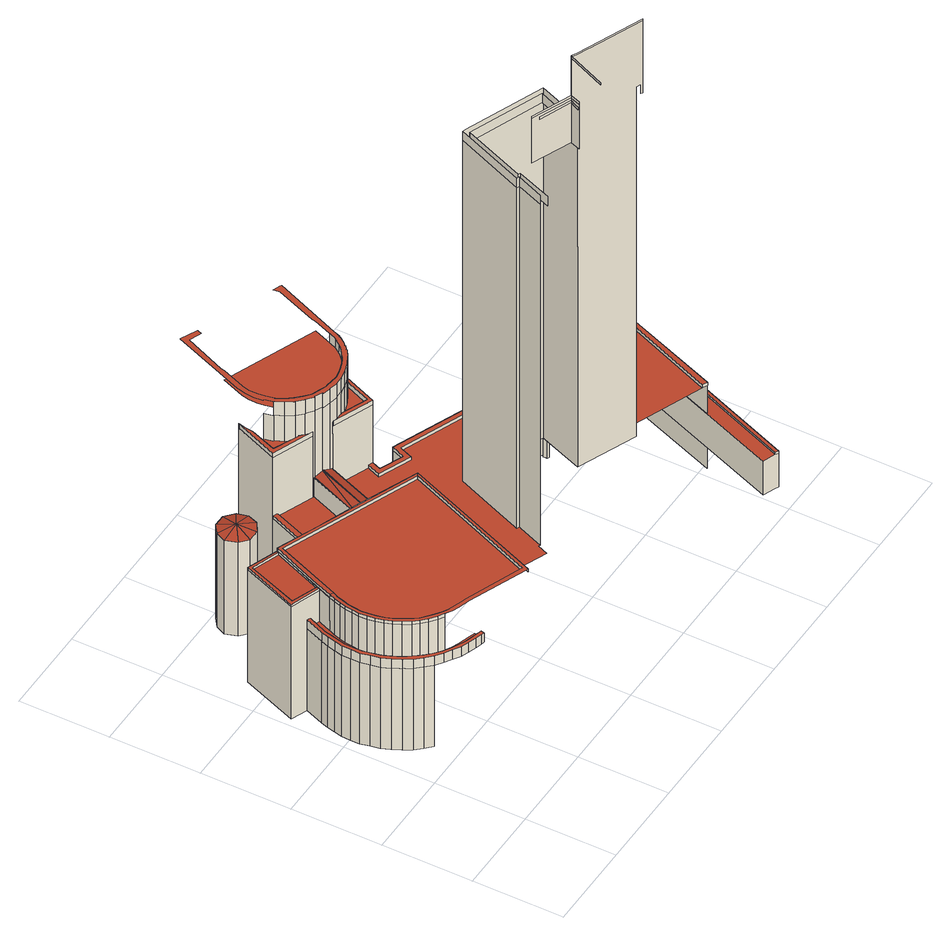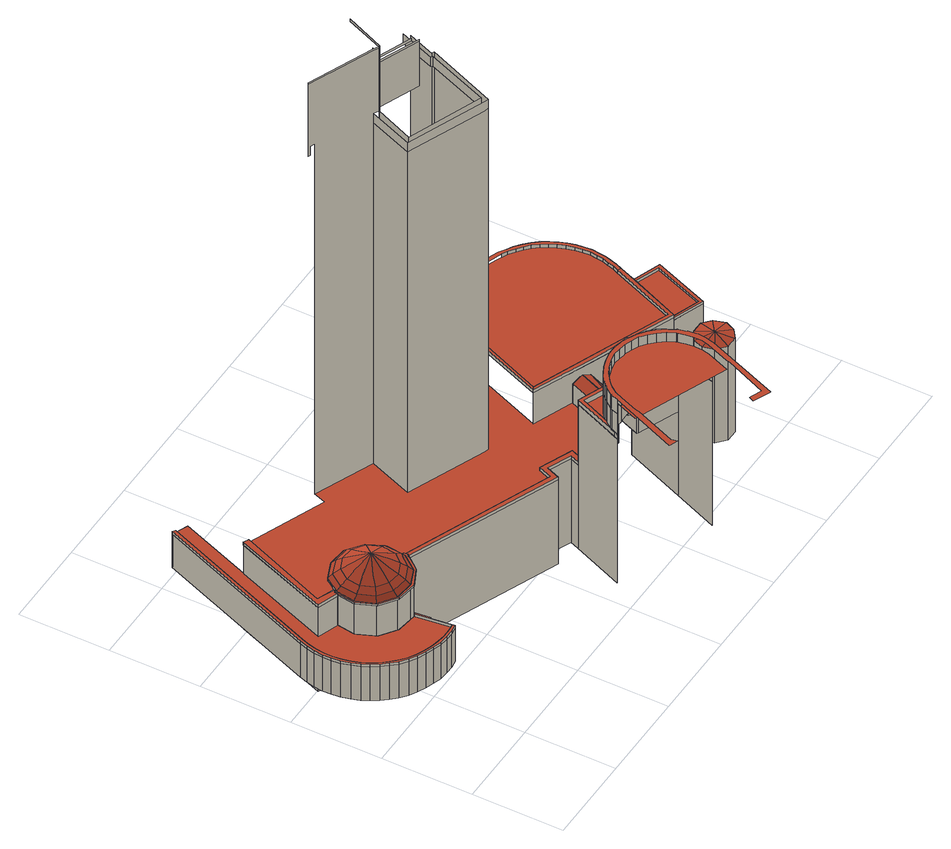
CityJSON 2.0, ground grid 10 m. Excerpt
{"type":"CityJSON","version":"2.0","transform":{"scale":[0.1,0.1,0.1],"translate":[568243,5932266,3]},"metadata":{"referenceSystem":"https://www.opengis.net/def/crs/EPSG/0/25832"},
"CityObjects":{
"building1":{"type":"Building","attributes":{"Grundfläche 2D":"6933.560485","Grundhöhe NN":"3.822"},"children":["building1-1","building1-2","building1-3","building1-4","building1-5","building1-6","building1-7","building1-8"],"geometry":[{"type":"MultiSurface","lod":"3","boundaries":[[[0,1,2,3]],[[4,0,3,5]],[[1,6,7,2]],[[8,4,5,9]],[[6,10,11,7]],[[12,8,9,13]],[[10,14,15,11]],[[16,12,13,17]],[[14,18,19,15]],[[20,16,17,21]],[[18,22,23,19]],[[24,25,26,27]],[[24,27,28,29]],[[27,30,31,28]],[[27,26,32,30]],[[33,34,25,24]],[[33,24,29,35]],[[30,36,37,31]],[[30,32,38,36]],[[39,40,34,33]],[[22,41,42,23]],[[39,33,35,43]],[[36,44,45,37]],[[36,38,46,44]],[[47,48,49,50]],[[51,49,48,52]],[[53,54,40,39]],[[50,55,56,47]],[[53,39,43,57]],[[58,51,52,59]],[[44,60,61,45]],[[55,62,63,56]],[[44,46,64,60]],[[59,65,66,58]],[[67,68,54,53]],[[67,53,57,69]],[[62,70,71,63]],[[60,72,73,61]],[[60,64,74,72]],[[75,66,65,76]],[[77,78,68,67]],[[18,14,10,6,1,0,4,8,12,16,20,79,80,81,82,83,84,85,86,87,88,89,90,91,92,93,74,64,46,38,32,26,25,34,40,54,68,78,94,95,96,97,98,41,22]],[[70,99,100,71]],[[41,98,101,42]],[[77,67,69,102]],[[76,103,104,75]],[[72,105,106,73]],[[72,74,93,105]],[[107,94,78,77]],[[108,100,99,109]],[[107,77,102,110]],[[103,111,112,104]],[[105,113,114,106]],[[115,108,109,116]],[[105,93,92,113]],[[117,95,94,107]],[[98,97,96,118,119,120,101]],[[117,107,110,121]],[[119,122,123,120]],[[124,112,111,125]],[[126,115,116,127]],[[128,124,125,129]],[[102,69,57,43,35,29,28,31,37,45,61,73,106,114,130,131,132,133,134,135,136,137,138,139,140,141,129,125,111,103,76,65,59,52,48,47,56,63,71,100,108,115,126,121,110]],[[122,119,118,142,143,144]],[[143,142,118,96,95,117,145,146,147,144]],[[148,149,150,147,146,145,117,127,116,109,99,70,62,55,50,49,51,58,66,75,104,112,124,128,151,152,153,154,155,156]],[[122,144,157,123]],[[147,150,149,148,156,158,159,160,161,162,163,164,165,157,144]],[[164,166,167,165]],[[168,156,136,135]],[[163,162,169,170,171,166,164]],[[155,154,138,137]],[[160,159,172,173]],[[174,175,176,167,166,177]],[[178,161,160]],[[171,170,179,174,177,166]],[[161,180,169,162]],[[178,181,161]],[[182,183,184,185,186,187]],[[183,188,189,190,191,192]],[[189,188,183,182,193,194]],[[189,195,196,197,198,190]],[[199,200,201,202,203,204,194,193,182,187,186,205,206,207,208,175,174,179]],[[203,196,195,189,194,204]],[[209,210,211,212]],[[161,181,180]],[[196,213,214,215,216,217,218,197]],[[219,220,221,222]],[[200,199,223,215,214,213,196,203,202,201]],[[224,209,212,225]],[[226,227,228,229]],[[178,160,230]],[[219,222,231,232]],[[230,160,233]],[[234,224,225,235]],[[215,236,237,238,239,216]],[[180,181,237,236,215,223,199,179,170,169]],[[240,173,172,241]],[[237,242,243,238]],[[178,242,237,181]],[[244,245,234,235,246,247]],[[248,249,233,160,173,240]],[[250,219,232,251]],[[250,252,220,219]],[[242,178,230]],[[253,244,247,254]],[[227,255,256,228]],[[242,257,258,259,260,243]],[[249,258,257,242,230,233]],[[261,253,254,262]],[[258,263,264,265,266,267,268,269,270,259]],[[240,241,271,272,273,274,275,266,265,264,263,258,249,248]],[[276,277,261,262,278,279]],[[280,281,252,250]],[[282,283,284,285,286,210,209,224,234,245,244,253,261,277,276,287,288,289,290,291,292,293,294,295,296,297,298]],[[299,300,301,302,266,275,274]],[[266,302,301,303,304,267]],[[288,287,276,279,305,306]],[[307,308,309,310,311,312,313,314,315,316,317,306,305,279,278,262,254,247,246,235,225,212,211,318,319,320,321,322,323,324,325,326,327,328,329,330,331,332,333,334,335,336,337,338,192,191,190,198,197,218,217,216,239,238,243,260,259,270,269,268,267,304,303,339,340,341,342,343,344,345,346,347,348,349,350,351,352,353,354,355]],[[280,250,251,356]],[[301,357,358,340,339,303]],[[359,256,255,360]],[[358,357,301,300,361,362]],[[289,288,306,317]],[[363,364,365,272,271,366]],[[358,367,368,342,341,340]],[[369,370,363,366]],[[368,367,358,362,371,372]],[[290,289,317,316]],[[373,374,364,375]],[[374,373,376,377]],[[369,378,379,370]],[[380,381,382,383]],[[368,384,343,342]],[[385,386,387,388,389,372,371,362,361,300,299,274,273,272,365,390,391,392,393,394]],[[291,290,316,315]],[[395,396,397,398]],[[373,399,400,376]],[[368,372,389,384]],[[380,383,401,402]],[[399,373,375,403]],[[404,405,406,395,398,407]],[[384,408,344,343]],[[292,291,315,314]],[[408,384,389,388]],[[377,409,390,365,364,374]],[[408,410,345,344]],[[408,388,387,410]],[[411,380,402,412]],[[411,413,381,380]],[[410,414,346,345]],[[294,293,292,314,313,312]],[[399,415,416,400]],[[414,410,387,386,417]],[[378,418,419,379]],[[414,420,347,346]],[[385,421,420,414,417,386]],[[415,399,403,422]],[[281,280,423,424,425,426]],[[427,348,347,420]],[[394,428,427,420,421,385]],[[429,430,431,432]],[[295,294,312,311]],[[427,433,349,348]],[[393,434,433,427,428,394]],[[296,295,311,310]],[[433,435,350,349]],[[392,436,435,433,434,393]],[[424,423,280,356,437,438]],[[435,439,440,352,351,350]],[[391,390,441,440,439,435,436,392]],[[442,443,444,445,429]],[[442,429,432,446]],[[447,359,360,448]],[[379,419,449,450,451,422,403,375,364,363,370]],[[443,447,448,444]],[[452,424,438,453]],[[452,454,425,424]],[[455,456,442,446,457,458]],[[159,158,459,460,461,221,220,252,281,426,425,454,462,463,464,465,466,467,468,469,470,471,472,473,474,475,476,477,478,479,480,418,378,369,366,271,241,172]],[[481,482,483,462,454,452,453,443,442,456,455,484,485]],[[415,486,487,416]],[[480,488,449,419,418]],[[486,415,422,451,489]],[[490,477,476,491]],[[490,491,492,493]],[[494,495,480,479,496,497]],[[479,478,498,496]],[[495,499,488,480]],[[500,498,478,477,490,501,502]],[[490,493,503,501]],[[486,489,499,495]],[[486,495,494,487]],[[491,504,505,492]],[[493,492,506,507]],[[491,476,475,504]],[[503,493,507,508]],[[492,505,509,506]],[[501,510,511,512,500,502]],[[510,501,503,513]],[[513,503,508,514]],[[504,515,516,505]],[[517,507,506,518,519]],[[520,508,507,517,519]],[[504,475,474,515]],[[505,516,521,509]],[[518,506,509,522,519]],[[523,514,508,520,519]],[[522,509,521,524,519]],[[510,525,526,527,512,511]],[[525,510,513,528]],[[528,513,514,529]],[[530,529,514,523,519]],[[524,521,531,532,519]],[[516,533,531,521]],[[515,534,533,516]],[[535,536,529,530,519]],[[515,474,473,534]],[[532,531,537,538,519]],[[539,540,536,535,519]],[[541,528,529,536]],[[538,537,542,543,519]],[[525,544,545,546,527,526]],[[543,542,540,539,519]],[[544,525,528,541]],[[533,547,537,531]],[[534,548,547,533]],[[549,541,536,540]],[[468,467,550,551]],[[552,553,554,548,534,473,472]],[[547,555,542,537]],[[472,471,556,552]],[[555,549,540,542]],[[557,544,541,549]],[[544,557,558,559,546,545]],[[471,470,560,556]],[[548,561,555,547]],[[470,469,562,560]],[[561,548,554,553,563,564]],[[561,557,549,555]],[[557,561,564,563,559,558]],[[469,468,551,562]]],"semantics":{"surfaces":[{"type":"WallSurface"},{"type":"RoofSurface"}],"values":[0,0,0,0,0,0,0,0,0,0,0,0,0,0,0,0,0,0,0,0,0,0,0,0,0,0,0,0,0,0,0,0,0,0,0,0,0,0,0,0,0,1,0,0,0,0,0,0,0,0,0,0,0,0,0,0,0,0,0,0,0,0,1,1,0,1,0,0,0,0,1,0,0,0,1,0,0,1,0,0,0,0,1,0,0,1,0,0,0,0,0,1,0,1,0,0,0,0,0,0,0,1,0,0,0,0,0,0,0,0,0,0,0,0,1,0,0,0,1,0,0,0,0,0,0,0,0,0,0,0,0,0,0,0,1,0,0,0,0,0,0,0,0,0,0,0,0,0,0,0,0,0,0,0,0,0,0,0,0,0,0,0,0,0,0,0,0,0,0,0,0,0,0,0,1,0,0,0,0,1,0,0,0,0,0,1,0,0,0,0,1,0,0,1,1,0,1,1,0,1,1,1,1,1,0,1,1,1,1,0,1,1,1,1,1,1,1,0,1,1,1,1,0,1,1,1,1,1,0,0,1,0,1,1,0,0,1,0,0,1,0,0]}}]},
"building1-1":{"type":"BuildingInstallation","parents":["building1"],"geometry":[{"type":"MultiSurface","lod":"3","boundaries":[[[565,566,567,568,569,570,571,572,573,574,575,576,577,578,579,580,581,582,583,584,585,586,587,588,589,590,591,592,593,594,595,596,597,598,599,600,601,602,603,604,605,606]],[[86,607,608,566,565,606]],[[567,566,608,609]],[[98,41,586,585]],[[41,22,587,586]],[[22,18,588,587]],[[18,14,589,588]],[[14,10,590,589]],[[10,6,591,590]],[[6,1,592,591]],[[1,0,593,592]],[[0,4,594,593]],[[4,8,595,594]],[[8,12,596,595]],[[12,16,597,596]],[[16,20,598,597]],[[20,79,599,598]],[[79,80,600,599]],[[80,81,601,600]],[[81,82,602,601]],[[82,83,603,602]],[[83,84,604,603]],[[84,85,605,604]],[[86,606,605,85]],[[567,609,610,568]],[[569,568,610,611]],[[569,611,612,570]],[[571,570,612,613]],[[571,613,614,572]],[[572,614,615,573]],[[573,615,616,574]],[[574,616,617,575]],[[576,575,617,618]],[[576,618,619,577]],[[577,619,620,578]],[[578,620,621,579]],[[580,579,621,622]],[[581,580,622,623]],[[582,581,623,624]],[[582,624,625,583]],[[584,583,625,97]],[[98,585,584,97]]],"semantics":{"surfaces":[{"type":"RoofSurface"},{"type":"WallSurface"}],"values":[0,1,1,1,1,1,1,1,1,1,1,1,1,1,1,1,1,1,1,1,1,1,1,1,1,1,1,1,1,1,1,1,1,1,1,1,1,1,1,1,1,1]}}]},
"building1-2":{"type":"BuildingInstallation","parents":["building1"],"geometry":[{"type":"MultiSurface","lod":"3","boundaries":[[[626,627,147,628,629,145,146,630]],[[144,122,628,147]],[[122,119,629,628]],[[119,118,145,629]],[[145,118,142,146]],[[142,631,630,146]],[[626,630,631,632]],[[632,143,627,626]],[[143,144,147,627]]],"semantics":{"surfaces":[{"type":"RoofSurface"},{"type":"WallSurface"}],"values":[0,1,1,1,1,1,1,1,1]}}]},
"building1-3":{"type":"BuildingInstallation","parents":["building1"],"geometry":[{"type":"MultiSurface","lod":"3","boundaries":[[[633,137,136,634,635,636,637,638,639,121,126]],[[147,637,636,635,634,136,156,148,149,150]],[[146,145,117,121,639,638,637,147]],[[127,640,633,126]],[[640,155,137,633]]],"semantics":{"surfaces":[{"type":"RoofSurface"},{"type":"WallSurface"}],"values":[0,1,1,1,1]}}]},
"building1-4":{"type":"BuildingInstallation","parents":["building1"],"geometry":[{"type":"MultiSurface","lod":"3","boundaries":[[[641,642,177,643]],[[171,166,177,642]],[[166,164,643,177]],[[643,164,163,641]],[[163,171,642,641]]],"semantics":{"surfaces":[{"type":"RoofSurface"},{"type":"WallSurface"}],"values":[0,1,1,1,1]}}]},
"building1-5":{"type":"BuildingInstallation","parents":["building1"],"geometry":[{"type":"MultiSurface","lod":"3","boundaries":[[[644,645,646,647,648,649,650,223,651,652]],[[653,645,644,652,201,654]],[[653,207,646,645]],[[207,208,647,646]],[[647,208,175,648]],[[175,174,649,648]],[[174,179,650,649]],[[650,179,199,223]],[[652,651,223,199,200,201]]],"semantics":{"surfaces":[{"type":"RoofSurface"},{"type":"WallSurface"}],"values":[0,1,1,1,1,1,1,1,1]}}]},
"building1-6":{"type":"BuildingInstallation","parents":["building1"],"geometry":[{"type":"MultiSurface","lod":"3","boundaries":[[[421,417,655,656,275,657,658,659,441,660,436,434,428]],[[299,274,275,656]],[[658,657,275,274,273,272]],[[661,299,656,655]],[[272,365,659,658]],[[441,659,365,390]],[[392,436,660,441,390,391]],[[436,392,393,434]],[[393,394,428,434]],[[428,394,385,421]],[[421,385,386,417]],[[386,661,655,417]]],"semantics":{"surfaces":[{"type":"RoofSurface"},{"type":"WallSurface"}],"values":[0,1,1,1,1,1,1,1,1,1,1,1]}}]},
"building1-7":{"type":"BuildingInstallation","parents":["building1"],"geometry":[{"type":"MultiSurface","lod":"3","boundaries":[[[662,663,664,665,666,450,449,667,668,501,510,525,544,557,561,548,669,670,671]],[[668,672,502,501]],[[501,502,511,510]],[[510,511,526,525]],[[525,526,545,544]],[[544,545,558,557]],[[557,558,564,561]],[[561,564,554,548]],[[548,554,673,669]],[[669,673,674,670]],[[675,662,671,676,677]],[[663,662,675,678]],[[664,663,678,679]],[[665,664,679,680]],[[666,665,680,681]],[[450,666,681,489,451]],[[682,667,449,450,449,488]],[[668,667,682,672]],[[545,526,511,502,672,682,488,499,489,681,680,679,678,675,677,683,674,673,554,564,558]]],"semantics":{"surfaces":[{"type":"RoofSurface"},{"type":"WallSurface"},{"type":"OuterCeilingSurface"}],"values":[0,1,1,1,1,1,1,1,1,1,1,1,1,1,1,1,1,1,2]}}]},
"building1-8":{"type":"BuildingInstallation","parents":["building1"],"geometry":[{"type":"MultiSurface","lod":"3","boundaries":[[[684,685,676,671,670,686,687,688,689,690]],[[469,677,676,685,468]],[[470,683,677,469]],[[471,674,683,470]],[[691,692,687,686,670,674,471]],[[688,687,692,464]],[[690,689,688,464,465,466]],[[466,467,684,690]],[[468,685,684,467]]],"semantics":{"surfaces":[{"type":"RoofSurface"},{"type":"WallSurface"}],"values":[0,1,1,1,1,1,1,1,1]}}]},
"building2":{"type":"Building","attributes":{"Grundfläche 2D":"12.432252","Grundhöhe NN":"6.882"},"geometry":[{"type":"Solid","lod":"3","boundaries":[[[[693,694,695]],[[693,696,694]],[[693,695,697]],[[693,697,698]],[[693,698,699]],[[693,699,700]],[[693,700,701]],[[693,701,702]],[[693,702,703]],[[693,703,696]],[[704,705,695,694]],[[705,706,697,695]],[[706,707,698,697]],[[707,708,699,698]],[[708,709,700,699]],[[709,710,701,700]],[[710,711,702,701]],[[712,704,694,696]],[[711,713,703,702]],[[713,712,696,703]],[[709,708,707,706,705,704,712,713,711,710]]]],"semantics":{"surfaces":[{"type":"RoofSurface"},{"type":"WallSurface"},{"type":"GroundSurface"}],"values":[[0,0,0,0,0,0,0,0,0,0,1,1,1,1,1,1,1,1,1,1,2]]}}]},
"building3":{"type":"Building","attributes":{"Grundfläche 2D":"95.667270","Grundhöhe NN":"6.609"},"geometry":[{"type":"Solid","lod":"3","boundaries":[[[[714,715,716,717,718,719,720,721,722,723,724,725,726,727,728,729,730,731,732,733,734,735,736,737,738,739,740,741,742,743,744,745,746,747,748,749,750,751,752,753,754,755,756,757,758,759]],[[760,761,762,763,764,765,766,767,768,769,770,771,772,773,774,775,776,777,778,779,780,781,782,783,784,785,786,787]],[[785,784,737,736]],[[738,737,784,783]],[[739,738,783,782]],[[740,739,782,781]],[[741,740,781,780]],[[742,741,780,779]],[[743,742,779,778]],[[744,743,778,777]],[[745,744,777,776]],[[746,745,776,775]],[[747,746,775,774]],[[748,747,774,773]],[[749,748,773,772]],[[750,749,772,771]],[[751,750,771,770]],[[752,751,770,769]],[[753,752,769,768]],[[754,753,768,767]],[[755,754,767,766]],[[756,755,766,765]],[[757,756,765,764]],[[764,788,758,757]],[[788,789,759,758]],[[789,790,714,759]],[[790,791,715,714]],[[791,792,716,715]],[[792,793,717,716]],[[793,794,718,717]],[[794,795,719,718]],[[795,796,720,719]],[[796,797,721,720]],[[797,798,722,721]],[[798,799,723,722]],[[799,800,724,723]],[[800,801,725,724]],[[801,802,726,725]],[[802,803,727,726]],[[803,804,728,727]],[[804,805,729,728]],[[805,806,730,729]],[[806,807,731,730]],[[807,808,732,731]],[[808,809,733,732]],[[809,810,734,733]],[[810,811,735,734]],[[811,785,736,735]],[[809,808,812,813]],[[810,809,813,814]],[[811,810,814,815]],[[785,811,815,816]],[[786,785,816,817]],[[787,786,817,818]],[[760,787,818,819]],[[761,760,819,820]],[[762,761,820,821]],[[763,762,821,822]],[[823,788,764,763,822,824]],[[789,788,823,825]],[[790,789,825,826]],[[791,790,826,827]],[[792,791,827,828]],[[793,792,828,829]],[[794,793,829,830]],[[795,794,830,831]],[[796,795,831,832]],[[797,796,832,833]],[[798,797,833,834]],[[799,798,834,835]],[[800,799,835,836]],[[801,800,836,837]],[[802,801,837,838]],[[803,802,838,839]],[[808,807,840,812]],[[804,803,839,841]],[[805,804,841,842]],[[806,805,842,843]],[[807,806,843,840]],[[818,817,816,815,814,813,812,840,843,842,841,839,838,837,836,835,834,833,832,831,830,829,828,827,826,825,823,824,822,821,820,819]]]],"semantics":{"surfaces":[{"type":"RoofSurface"},{"type":"WallSurface"},{"type":"GroundSurface"}],"values":[[0,0,1,1,1,1,1,1,1,1,1,1,1,1,1,1,1,1,1,1,1,1,1,1,1,1,1,1,1,1,1,1,1,1,1,1,1,1,1,1,1,1,1,1,1,1,1,1,1,1,1,1,1,1,1,1,1,1,1,1,1,1,1,1,1,1,1,1,1,1,1,1,1,1,1,1,1,1,1,2]]}}]}
},
"vertices":[
[16,169,114],[14,179,114],[14,179,8],[16,169,8],[20,159,114],[20,159,8],[12,189,114],[12,189,8],[25,150,114],[25,150,8],[12,199,114],[12,199,8],[30,141,114],[30,141,8],[12,209,114],[12,209,8],[37,133,114],[37,133,8],[14,218,114],[14,218,8],[44,126,114],[44,126,8],[16,227,114],[16,227,8],[29,182,157],[29,182,114],[31,174,114],[31,174,157],[31,174,161],[29,182,161],[34,166,157],[34,166,161],[34,166,114],[28,190,157],[28,190,114],[28,190,161],[38,158,157],[38,158,161],[38,158,114],[27,199,157],[27,199,114],[19,235,114],[19,235,8],[27,199,161],[43,150,157],[43,150,161],[43,150,114],[33,183,161],[35,175,161],[35,175,157],[33,183,157],[38,167,157],[38,167,161],[28,207,157],[28,207,114],[32,191,157],[32,191,161],[28,207,161],[42,160,157],[42,160,161],[48,144,157],[48,144,161],[31,199,157],[31,199,161],[48,144,114],[46,153,161],[46,153,157],[29,215,157],[29,215,114],[29,215,161],[32,207,157],[32,207,161],[54,138,157],[54,138,161],[54,138,114],[51,146,157],[51,146,161],[31,222,157],[31,222,114],[52,120,114],[60,115,114],[68,110,114],[76,107,114],[85,104,114],[92,102,114],[96,101,114],[97,105,114],[102,115,114],[96,117,114],[89,119,114],[82,121,114],[75,124,114],[68,128,114],[61,132,114],[33,229,114],[36,236,114],[42,251,114],[31,255,114],[27,256,114],[33,214,157],[33,214,161],[27,256,8],[31,222,161],[57,141,161],[57,141,157],[61,132,157],[61,132,161],[33,229,157],[35,221,161],[35,221,157],[33,229,161],[63,136,161],[63,136,157],[68,128,157],[68,128,161],[37,228,161],[37,228,157],[36,236,157],[42,251,154],[9,263,154],[9,263,8],[36,236,161],[33,325,154],[33,325,8],[70,131,157],[70,131,161],[40,234,161],[40,234,157],[76,128,157],[76,128,161],[75,124,161],[82,121,161],[89,119,161],[96,117,161],[159,92,161],[162,91,161],[225,249,161],[221,247,161],[160,96,161],[97,121,161],[90,123,161],[83,125,161],[43,254,154],[66,310,154],[67,312,154],[42,251,157],[43,254,157],[67,312,157],[161,275,157],[120,291,157],[114,293,157],[83,125,157],[90,123,157],[97,121,157],[160,96,157],[221,247,157],[225,249,157],[67,312,8],[225,249,117],[170,271,117],[170,271,147],[161,275,142],[161,275,117],[120,291,117],[114,293,117],[114,293,8],[141,360,117],[141,360,8],[162,91,157],[187,341,117],[186,342,117],[146,358,117],[181,267,117],[181,267,142],[141,360,196],[161,409,196],[161,409,8],[141,360,121],[196,337,146],[186,342,196],[187,341,142],[188,341,142],[162,371,196],[162,371,229],[162,372,229],[160,381,229],[160,381,196],[162,372,196],[163,371,229],[167,362,229],[167,362,247],[163,371,247],[162,371,247],[163,371,196],[167,362,196],[172,354,229],[173,354,229],[173,354,247],[172,354,247],[180,347,196],[179,347,196],[175,351,196],[173,353,196],[173,354,196],[172,354,196],[159,381,196],[158,391,196],[158,392,196],[159,400,196],[171,365,235],[167,373,235],[167,373,247],[171,365,247],[173,353,229],[179,347,229],[180,347,229],[180,347,247],[179,347,247],[173,353,247],[249,151,561],[249,151,117],[237,121,117],[237,121,561],[180,347,202],[177,357,235],[177,357,247],[239,114,561],[254,153,561],[254,153,573],[239,114,573],[196,337,147],[237,121,573],[249,151,573],[196,336,147],[183,351,235],[183,351,247],[187,341,229],[188,341,229],[188,341,247],[187,341,247],[207,333,142],[207,333,117],[196,337,229],[196,337,247],[190,345,235],[189,346,235],[189,346,247],[190,345,247],[205,334,142],[204,334,143],[246,152,561],[246,152,573],[246,152,117],[198,342,235],[198,342,247],[252,154,561],[252,154,573],[196,336,229],[204,334,229],[204,334,247],[196,336,247],[206,339,235],[206,339,247],[205,334,229],[208,333,229],[213,332,229],[214,332,229],[214,332,247],[213,332,247],[208,333,247],[205,334,247],[208,333,117],[208,333,196],[213,332,196],[214,332,196],[214,332,202],[214,338,235],[208,339,235],[208,339,247],[214,338,247],[277,230,561],[277,230,117],[166,408,235],[164,400,235],[164,392,235],[164,391,235],[165,382,235],[222,337,235],[223,337,235],[232,339,235],[241,342,235],[249,346,235],[257,352,235],[260,355,235],[263,358,235],[268,365,235],[271,373,235],[279,393,235],[176,434,235],[222,332,196],[223,332,196],[223,332,229],[222,332,229],[223,332,247],[222,332,247],[222,337,247],[223,337,247],[298,443,247],[280,397,247],[279,393,247],[271,373,247],[268,365,247],[263,358,247],[260,355,247],[257,352,247],[249,346,247],[241,342,247],[232,339,247],[165,382,247],[164,391,247],[164,392,247],[164,400,247],[166,408,247],[176,434,247],[177,438,247],[196,484,247],[207,480,247],[210,479,247],[212,484,247],[194,492,247],[193,492,247],[161,410,247],[161,409,247],[159,400,247],[158,392,247],[158,391,247],[159,381,247],[160,381,247],[162,372,247],[224,332,247],[233,334,247],[234,334,247],[243,337,247],[252,342,247],[260,347,247],[260,348,247],[264,351,247],[264,352,247],[267,355,247],[272,362,247],[272,363,247],[273,363,247],[276,371,247],[306,446,247],[305,447,247],[297,450,247],[277,230,573],[224,332,229],[233,334,229],[279,223,573],[279,223,561],[224,332,196],[233,334,196],[248,317,121],[253,315,121],[253,315,196],[248,317,117],[234,334,229],[243,337,229],[242,302,117],[242,302,121],[234,334,196],[243,337,196],[249,305,117],[253,315,117],[249,305,121],[249,305,8],[253,315,8],[278,287,117],[278,287,121],[327,139,619],[327,139,561],[283,157,561],[283,157,619],[252,342,229],[264,352,196],[264,351,196],[260,348,196],[260,347,196],[252,342,196],[276,371,196],[273,363,196],[272,363,196],[272,362,196],[267,355,196],[321,136,622],[286,150,622],[286,150,619],[321,136,619],[275,294,117],[275,294,8],[283,157,622],[327,139,622],[275,294,121],[316,125,619],[316,125,622],[318,130,622],[318,130,619],[260,347,229],[276,371,8],[260,348,229],[323,128,619],[323,128,622],[323,128,561],[264,351,229],[281,309,117],[281,309,8],[264,351,202],[284,302,117],[284,302,121],[264,352,229],[264,352,202],[281,309,121],[281,229,561],[368,194,561],[368,194,117],[281,229,117],[267,355,229],[267,355,202],[342,148,655],[324,105,654],[324,105,657],[342,148,657],[272,362,229],[272,362,202],[272,363,229],[272,363,202],[281,229,573],[368,194,573],[273,363,229],[276,371,229],[276,371,202],[343,148,655],[343,148,573],[343,148,561],[342,148,561],[343,148,657],[361,191,573],[361,191,561],[446,237,121],[446,239,121],[448,241,121],[349,145,561],[349,145,573],[349,145,117],[421,115,655],[349,145,655],[349,145,657],[421,115,657],[178,131,117],[230,110,117],[235,122,117],[414,118,117],[419,132,117],[504,98,117],[505,98,117],[510,95,117],[510,96,117],[550,201,117],[527,209,117],[527,206,117],[524,204,117],[523,205,117],[513,190,117],[493,182,117],[472,184,117],[455,197,117],[446,216,117],[448,234,117],[446,235,117],[446,237,117],[419,116,573],[414,118,573],[414,118,561],[421,115,561],[419,116,561],[448,241,117],[448,241,8],[446,237,119],[448,241,119],[446,216,121],[455,197,121],[459,200,126],[451,217,126],[446,239,8],[446,239,117],[446,235,8],[446,237,8],[448,234,8],[446,239,119],[449,238,8],[449,238,121],[449,238,119],[453,236,126],[472,184,121],[474,189,126],[464,204,131],[458,218,131],[460,234,131],[476,195,131],[462,255,121],[462,255,119],[462,255,8],[465,251,126],[469,245,131],[493,182,121],[492,187,126],[468,220,137],[472,211,137],[487,223,148],[469,230,137],[491,194,131],[480,205,137],[475,237,137],[489,204,137],[481,263,121],[481,263,119],[481,263,8],[482,258,126],[483,251,131],[485,241,137],[505,200,131],[499,208,137],[510,194,126],[513,190,121],[494,240,137],[498,249,131],[514,212,131],[505,215,137],[502,234,137],[510,241,131],[501,256,126],[516,227,131],[506,225,137],[502,261,121],[502,261,119],[502,261,8],[521,209,126],[525,207,121],[516,245,126],[510,96,8],[550,201,8],[523,205,8],[525,207,8],[525,207,119],[523,228,126],[524,204,8],[520,248,121],[520,248,119],[520,248,8],[527,206,8],[528,228,121],[527,209,8],[528,228,8],[528,228,119],
[93,106,126],[86,108,126],[78,110,126],[70,114,126],[62,118,126],[54,123,126],[47,129,126],[40,136,126],[34,144,126],[28,152,126],[24,161,126],[20,170,126],[18,180,126],[16,189,126],[16,199,126],[16,208,126],[18,217,126],[20,226,126],[22,234,126],[31,255,126],[27,256,126],[19,235,126],[16,227,126],[14,218,126],[12,209,126],[12,199,126],[12,189,126],[14,179,126],[16,169,126],[20,159,126],[25,150,126],[30,141,126],[37,133,126],[44,126,126],[52,120,126],[60,115,126],[68,110,126],[76,107,126],[85,104,126],[92,102,126],[96,101,126],[97,105,126],[93,106,114],[86,108,114],[78,110,114],[70,114,114],[62,118,114],[54,123,114],[47,129,114],[40,136,114],[34,144,114],[28,152,114],[24,161,114],[20,170,114],[18,180,114],[16,189,114],[16,199,114],[16,208,114],[18,217,114],[20,226,114],[22,234,114],
[35,321,157],[66,310,157],[33,325,157],[9,263,157],[14,265,157],[14,265,154],[35,321,154],
[69,307,161],[161,275,161],[120,291,161],[114,293,161],[67,312,161],[43,254,161],[42,251,161],[69,307,157],
[120,291,121],[146,358,121],[114,293,121],
[174,351,202],[147,363,202],[158,392,202],[159,400,202],[161,409,202],[141,360,202],[186,342,202],[179,347,202],[175,351,202],[147,363,196],[174,351,196],
[251,320,202],[222,332,202],[213,332,202],[208,333,202],[253,315,202],[273,363,202],[251,320,196],
[530,229,121],[521,250,121],[503,263,121],[480,266,121],[460,257,121],[446,235,121],[448,234,121],[523,205,121],[524,204,121],[527,206,121],[448,234,119],[523,205,119],[524,204,119],[530,229,119],[527,209,121],[527,209,119],[521,250,119],[503,263,119],[480,266,119],[460,257,119],[446,235,119],[527,206,119],
[510,96,121],[550,201,121],[525,203,121],[543,196,121],[504,98,121],[505,98,121],[510,95,121],[525,203,117],[543,196,117],
[72,360,166],[56,372,161],[51,361,161],[66,379,161],[55,348,161],[64,340,161],[77,340,161],[88,347,161],[92,358,161],[89,370,161],[79,379,161],[56,372,39],[51,361,39],[55,348,39],[64,340,39],[77,340,39],[88,347,39],[92,358,39],[89,370,39],[66,379,39],[79,379,39],
[570,200,83],[572,209,83],[573,219,83],[573,228,83],[572,238,83],[569,248,83],[566,257,83],[562,265,83],[557,273,83],[551,280,83],[545,287,83],[537,293,83],[529,298,83],[520,302,83],[511,305,83],[502,308,83],[492,309,83],[483,309,83],[474,308,83],[477,283,83],[476,282,83],[478,265,83],[480,266,83],[475,305,83],[483,306,83],[492,306,83],[501,305,83],[510,303,83],[519,300,83],[528,296,83],[536,291,83],[543,285,83],[549,279,83],[555,272,83],[560,264,83],[564,256,83],[567,247,83],[569,238,83],[570,228,83],[570,219,83],[569,210,83],[567,201,83],[564,192,83],[493,11,83],[496,9,83],[567,191,83],[530,229,80],[527,209,80],[550,201,80],[479,16,80],[493,11,80],[564,192,80],[567,201,80],[569,210,80],[570,219,80],[570,228,80],[569,238,80],[567,247,80],[564,256,80],[560,264,80],[555,272,80],[549,279,80],[543,285,80],[536,291,80],[528,296,80],[519,300,80],[510,303,80],[501,305,80],[492,306,80],[483,306,80],[475,305,80],[480,266,80],[503,263,80],[521,250,80],[496,9,80],[567,191,80],[570,200,80],[572,209,80],[573,219,80],[573,228,80],[572,238,80],[569,248,80],[566,257,80],[562,265,80],[557,273,80],[551,280,80],[545,287,80],[537,293,80],[529,298,80],[520,302,80],[511,305,80],[502,308,80],[492,309,80],[483,309,80],[474,308,80],[477,283,80],[476,282,80],[478,265,80],[474,308,36],[477,283,36],[476,282,36],[478,265,36],[480,266,36],[503,263,36],[521,250,36],[530,229,36],[527,209,36],[550,201,36],[479,16,36],[496,9,36],[493,11,36],[567,191,36],[570,200,36],[572,209,36],[573,219,36],[573,228,36],[572,238,36],[569,248,36],[566,257,36],[562,265,36],[557,273,36],[551,280,36],[545,287,36],[537,293,36],[529,298,36],[520,302,36],[483,309,36],[511,305,36],[502,308,36],[492,309,36]
]}
